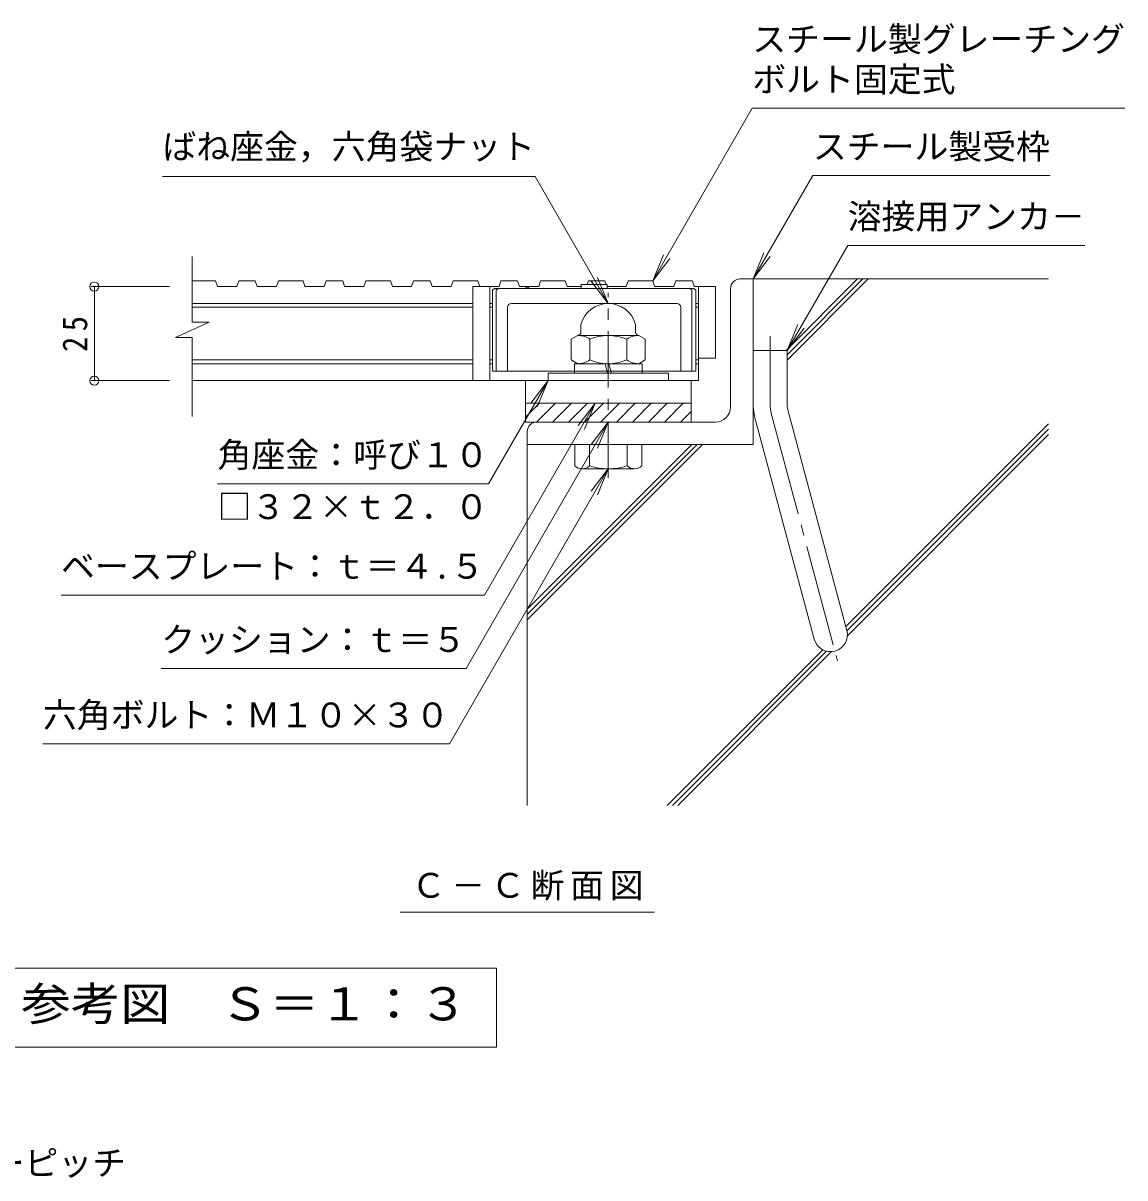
# Model space of a CAD drawing. Units: millimetres, scale not verified. Extents: x -559 to 559, y -405 to 425.
# Drawn here: x 215.8 to 508.5, y 41.2 to 348 of the extents above; entities that cross this region are included whole.
import ezdxf
from ezdxf.enums import TextEntityAlignment as Align

# ---------------------------------------------------------------- set-up
doc = ezdxf.new("R2010")
doc.units = ezdxf.units.MM
doc.header["$LTSCALE"] = 3
doc.header["$PDMODE"] = 32
doc.header["$PDSIZE"] = 2.4
doc.linetypes.add('CHAIN1', pattern=[8, 5, -1, 1, -1])
doc.linetypes.add('CHAIN2', pattern=[12, 9, -1, 1, -1])
for name, color, linetype, lineweight in [('3-0', 3, 'Continuous', 18), ('3-1', 2, 'Continuous', 18), ('3-2', 3, 'Continuous', 18), ('3-4', 7, 'Continuous', 18), ('3-5', 7, 'Continuous', 18), ('3-6', 6, 'Continuous', 9), ('3-7', 6, 'Continuous', 9), ('3-9', 5, 'Continuous', 9)]:
    doc.layers.add(name, color=color, linetype=linetype, lineweight=lineweight)
doc.styles.add('ＭＳ ゴシック', font='')
doc.styles.get('ＭＳ ゴシック').set_extended_font_data('MS Gothic')

msp = doc.modelspace()

# ---------------------------------------------------------------- linework, layer by layer
at = {"layer": '3-0'}
msp.add_line((349.75, 277.999), (350.25, 277.499), dxfattribs=at)
at = {"layer": '3-1'}
for p, q in [((406.25, 279.999), (409.75, 279.999)), ((409.75, 235.999), (409.75, 279.999)), ((403.75, 245.999), (403.75, 277.499)), ((409.75, 260.999), (418.75, 260.999)), ((418.75, 247.184), (418.75, 260.999)), ((349.25, 243.262), (352.986, 246.999)), ((349.25, 246.999), (393.25, 246.999)), ((352.229, 241.999), (357.229, 246.999)), ((356.472, 241.999), (361.472, 246.999)), ((360.714, 241.999), (365.714, 246.999)), ((364.957, 241.999), (369.957, 246.999)), ((369.2, 241.999), (374.2, 246.999)), ((373.442, 241.999), (378.442, 246.999)), ((377.685, 241.999), (382.685, 246.999)), ((381.927, 241.999), (386.927, 246.999)), ((386.17, 241.999), (391.17, 246.999)), ((393.25, 241.999), (393.25, 246.999)), ((390.413, 241.999), (393.25, 244.836)), ((410.363, 242.525), (425.955, 184.334)), ((419.056, 244.854), (434.649, 186.663)), ((349.75, 239.499), (349.75, 235.999)), ((409.75, 235.999), (349.75, 235.999)), ((362.365, 230.342), (362.365, 235.999)), ((366.25, 235.999), (366.25, 230.342)), ((376.25, 235.999), (376.25, 230.342)), ((380.135, 230.342), (380.135, 235.999)), ((364.307, 229.599), (378.192, 229.599))]:
    msp.add_line(p, q, dxfattribs=at)
at = {"layer": '3-1', "linetype": 'CHAIN1'}
msp.add_line((371.25, 227.169), (371.25, 276.324), dxfattribs=at)
at = {"layer": '3-1', "linetype": 'CHAIN2'}
for p, q in [((414.25, 247.184), (414.25, 264.804)), ((414.71, 243.69), (432.171, 178.523))]:
    msp.add_line(p, q, dxfattribs=at)
at = {"layer": '3-1'}
msp.add_lwpolyline([(399.75, 241.999), (349.25, 241.999), (349.25, 246.999)], dxfattribs=at)
for centre, radius, start, end in [((406.25, 277.499), 2.5, 90, 180), ((399.75, 245.999), 4, 270, 0), ((427.75, 247.184), 18, 180, 195), ((427.75, 247.184), 9, 180, 195.00002), ((352.25, 239.499), 2.5, 90, 180), ((364.307, 232.509), 2.91, 228.1237, 311.87611), ((371.25, 246.789), 17.19, 253.09029, 286.90971), ((378.192, 232.509), 2.91, 228.12389, 311.8763), ((430.302, 185.499), 4.5, 195.00014, 14.99991)]:
    msp.add_arc(centre, radius, start, end, dxfattribs=at)
at = {"layer": '3-1', "linetype": 'CHAIN2'}
msp.add_arc((427.75, 247.184), 13.5, 180, 194.99995, dxfattribs=at)
at = {"layer": '3-2'}
for p, q in [((260.716, 268.568), (260.716, 285.999)), ((266.92, 279.499), (260.716, 279.499)), ((266.92, 279.499), (267.432, 277.999)), ((277.464, 279.499), (277.975, 277.999)), ((290.147, 279.499), (290.658, 277.999)), ((300.69, 279.499), (301.201, 277.999)), ((313.373, 279.499), (313.884, 277.999)), ((323.916, 279.499), (324.428, 277.999)), ((336.6, 279.499), (337.111, 277.999)), ((347.143, 279.499), (347.654, 277.999)), ((359.826, 279.499), (360.337, 277.999)), ((365.962, 279.499), (365.621, 278.499)), ((370.369, 279.499), (365.962, 279.499)), ((370.369, 279.499), (370.71, 278.499)), ((383.052, 279.499), (383.564, 277.999)), ((393.595, 279.499), (394.107, 277.999)), ((272.545, 277.999), (267.432, 277.999)), ((283.088, 277.999), (277.975, 277.999)), ((295.771, 277.999), (290.658, 277.999)), ((306.314, 277.999), (301.201, 277.999)), ((318.998, 277.999), (313.884, 277.999)), ((329.541, 277.999), (324.428, 277.999)), ((339.75, 277.999), (339.75, 252.999)), ((352.767, 277.999), (347.654, 277.999)), ((349.25, 277.499), (349.75, 277.999)), ((364.047, 277.999), (360.337, 277.999)), ((375.994, 277.999), (370.953, 277.999)), ((399.75, 277.999), (394.107, 277.999)), ((395.25, 277.999), (395.25, 252.999)), ((399.75, 277.999), (399.75, 258.999)), ((335.25, 273.499), (260.716, 273.499)), ((340.5, 273.499), (339.75, 273.499)), ((395.25, 273.499), (394.5, 273.499)), ((335.25, 272.499), (260.716, 272.499)), ((340.5, 272.499), (339.75, 272.499)), ((395.25, 272.499), (394.5, 272.499)), ((256.293, 264.426), (260.716, 264.426)), ((260.716, 243.499), (260.716, 264.426)), ((335.25, 258.499), (260.716, 258.499)), ((340.5, 258.499), (339.75, 258.499)), ((395.25, 258.499), (394.5, 258.499)), ((399.75, 258.999), (395.25, 258.999)), ((335.25, 257.499), (260.716, 257.499)), ((340.5, 257.499), (339.75, 257.499)), ((395.25, 257.499), (394.5, 257.499)), ((395.25, 252.999), (260.716, 252.999)), ((349.25, 246.999), (349.25, 252.999)), ((393.25, 246.999), (393.25, 252.999))]:
    msp.add_line(p, q, dxfattribs=at)
for points in [[(277.464, 279.499), (273.056, 279.499), (272.545, 277.999)], [(290.147, 279.499), (283.599, 279.499), (283.088, 277.999)], [(300.69, 279.499), (296.282, 279.499), (295.771, 277.999)], [(313.373, 279.499), (306.826, 279.499), (306.314, 277.999)], [(323.916, 279.499), (319.509, 279.499), (318.998, 277.999)], [(336.6, 279.499), (330.052, 279.499), (329.541, 277.999)], [(347.143, 279.499), (342.735, 279.499), (342.224, 277.999)], [(359.826, 279.499), (353.279, 279.499), (352.767, 277.999)], [(383.052, 279.499), (376.505, 279.499), (375.994, 277.999)], [(393.595, 279.499), (389.188, 279.499), (388.677, 277.999), (383.564, 277.999)], [(342.224, 277.999), (335.25, 277.999), (335.25, 252.999)], [(256.293, 264.426), (265.213, 268.568), (260.716, 268.568)]]:
    msp.add_lwpolyline(points, dxfattribs=at)
at = {"layer": '3-4'}
for p, q in [((233.816, 277.999), (254.716, 277.999)), ((234.716, 277.999), (234.716, 252.999)), ((233.816, 252.999), (254.716, 252.999))]:
    msp.add_line(p, q, dxfattribs=at)
for p in [(234.716, 277.999), (234.716, 252.999)]:
    msp.add_point(p, dxfattribs=at)
at = {"layer": '3-5'}
for p, q in [((409.528, 325.356), (383.052, 279.499)), ((409.528, 325.356), (508.528, 325.356)), ((425.625, 307.495), (409.75, 279.999)), ((425.625, 307.495), (488.625, 307.495)), ((434.88, 288.937), (418.75, 260.999)), ((434.88, 288.937), (497.88, 288.937)), ((383.052, 279.499), (385.922, 286.428)), ((383.052, 279.499), (387.618, 285.449)), ((409.75, 279.999), (412.62, 286.928)), ((409.75, 279.999), (414.316, 285.949)), ((371.25, 273.499), (366.684, 279.449)), ((371.25, 273.499), (368.38, 280.428)), ((418.75, 260.999), (421.62, 267.928)), ((418.75, 260.999), (423.316, 266.949)), ((339.447, 225.627), (355.25, 252.999)), ((355.25, 252.999), (350.684, 247.048)), ((355.25, 252.999), (352.38, 246.07)), ((338.346, 196.008), (367.786, 246.999)), ((367.786, 246.999), (363.22, 241.048)), ((367.786, 246.999), (364.916, 240.069)), ((333.46, 176.544), (371.25, 241.999)), ((371.25, 241.999), (366.684, 236.048)), ((371.25, 241.999), (368.38, 235.07)), ((329.05, 156.506), (371.25, 229.599)), ((371.25, 229.599), (366.684, 223.649)), ((371.25, 229.599), (368.38, 222.67)), ((267.447, 225.627), (339.447, 225.627)), ((225.846, 196.008), (338.346, 196.008)), ((252.46, 176.544), (333.46, 176.544)), ((221.05, 156.506), (329.05, 156.506)), ((316, 111.819), (383.5, 111.819)), ((170.225, 96.91), (341.525, 96.91)), ((341.525, 96.91), (341.525, 75.91)), ((170.225, 75.91), (341.525, 75.91))]:
    msp.add_line(p, q, dxfattribs=at)
msp.add_lwpolyline([(252.787, 307.195), (351.795, 307.195), (371.25, 273.499)], dxfattribs=at)
at = {"layer": '3-6'}
for p, q in [((409.75, 279.999), (488.25, 279.999)), ((418.485, 260.999), (437.485, 279.999)), ((418.75, 258.435), (440.313, 279.999)), ((418.75, 259.85), (438.899, 279.999)), ((349.75, 239.499), (349.75, 140.148)), ((434.384, 187.651), (488.25, 241.517)), ((434.681, 186.534), (488.25, 240.104)), ((434.794, 185.233), (488.25, 238.689)), ((349.75, 192.264), (393.485, 235.999)), ((349.75, 189.436), (396.313, 235.999)), ((349.75, 190.85), (394.899, 235.999)), ((386.881, 140.148), (428.235, 181.502)), ((388.296, 140.148), (429.266, 181.119)), ((389.709, 140.148), (430.567, 181.007))]:
    msp.add_line(p, q, dxfattribs=at)
at = {"layer": '3-7'}
for p, q in [((340.5, 276.999), (341, 277.499)), ((340.5, 276.999), (340.5, 255.499)), ((394, 277.499), (341, 277.499)), ((341.5, 276.999), (342, 277.499)), ((341.5, 276.999), (341.5, 255.499)), ((364.047, 278.499), (364.047, 277.499)), ((370.953, 278.499), (364.047, 278.499)), ((370.953, 278.499), (370.953, 277.499)), ((393.5, 276.999), (393, 277.499)), ((393.5, 276.999), (393.5, 255.499)), ((394.5, 276.999), (394, 277.499)), ((394.5, 276.999), (394.5, 255.499)), ((389.5, 273.499), (345.5, 273.499)), ((344.5, 272.499), (344.5, 255.499)), ((390.5, 272.499), (390.5, 255.499)), ((394.5, 255.499), (340.5, 255.499))]:
    msp.add_line(p, q, dxfattribs=at)
for centre, start, end in [((345.5, 272.499), 90, 180), ((389.5, 272.499), 0, 90)]:
    msp.add_arc(centre, 1, start, end, dxfattribs=at)
at = {"layer": '3-9'}
for p, q in [((364, 265.784), (364, 267.919)), ((378.5, 265.784), (378.5, 267.919)), ((379.36, 264.999), (363.139, 264.999)), ((366.342, 264.015), (366.342, 258.483)), ((376.157, 264.015), (376.157, 258.483)), ((378.75, 265.351), (381.065, 264.015)), ((381.065, 264.015), (381.065, 258.483)), ((363.139, 257.499), (361.435, 258.483)), ((379.36, 257.499), (381.065, 258.483)), ((355.25, 254.999), (355.25, 252.999)), ((387.25, 254.999), (355.25, 254.999)), ((380.25, 257.499), (362.25, 257.499)), ((362.25, 254.999), (362.25, 257.499)), ((370.397, 257.499), (371.067, 254.999)), ((371.433, 257.499), (372.103, 254.999)), ((380.25, 254.999), (380.25, 257.499)), ((387.25, 252.999), (387.25, 254.999))]:
    msp.add_line(p, q, dxfattribs=at)
msp.add_lwpolyline([(363.75, 265.351), (361.435, 264.015), (361.435, 258.483)], dxfattribs=at)
for centre, radius, start, end in [((371.25, 265.999), 7.5, 14.83513, 165.16487), ((363.139, 259.293), 5.705, 55.8457, 90), ((363.5, 265.784), 0.5, 300.00003, 0), ((371.25, 252.269), 12.729, 67.32364, 112.67636), ((379.36, 259.293), 5.705, 90, 124.1543), ((379, 265.784), 0.5, 180, 239.99997), ((363.139, 263.204), 5.705, 270, 304.1543), ((371.25, 270.228), 12.729, 247.32362, 292.67636), ((379.36, 263.204), 5.705, 235.8457, 270)]:
    msp.add_arc(centre, radius, start, end, dxfattribs=at)

# ---------------------------------------------------------------- texts
at = {"layer": '3-4', "color": 2, "style": 'ＭＳ ゴシック'}
msp.add_text('メインバーピッチ', height=6.598, dxfattribs=at).set_placement((171.14, 39.899), align=Align.BOTTOM_LEFT)
at = {"layer": '3-4', "color": 2, "insert": (232.916, 260.624), "char_height": 6.598, "attachment_point": 7, "rotation": 90, "style": 'ＭＳ ゴシック'}
msp.add_mtext('\\T1.36;\\W0.9;25', dxfattribs=at)
at = {"layer": '3-5', "style": 'ＭＳ ゴシック'}
for s, p in [('スチール製グレーチング', (409.528, 338.439)), ('ボルト固定式', (409.528, 327.756)), ('ばね座金，六角袋ナット', (252.787, 309.895)), ('スチール製受枠', (425.625, 309.895)), ('溶接用アンカ－', (434.88, 291.337)), ('角座金：呼び１０', (267.447, 228.027)), ('□３２×ｔ２．０', (267.447, 214.227)), ('ベースプレート：ｔ＝４.５', (225.846, 198.408)), ('クッション：ｔ＝５', (252.46, 178.944)), ('六角ボルト：Ｍ１０×３０', (221.05, 158.906))]:
    msp.add_text(s, height=6.598, dxfattribs=at).set_placement(p, align=Align.BOTTOM_LEFT)
at = {"layer": '3-5', "color": 2, "style": 'ＭＳ ゴシック', "width": 1.1}
msp.add_text('納まり参考図\u3000Ｓ＝１：３', height=8.798, dxfattribs=at).set_placement((175.625, 80.41), align=Align.BOTTOM_LEFT)
at = {"layer": '3-5', "insert": (319, 114.819), "char_height": 6.598, "attachment_point": 7, "style": 'ＭＳ ゴシック'}
msp.add_mtext('\\T1.17;Ｃ－Ｃ断面図', dxfattribs=at)

doc.saveas('drawing.dxf')
